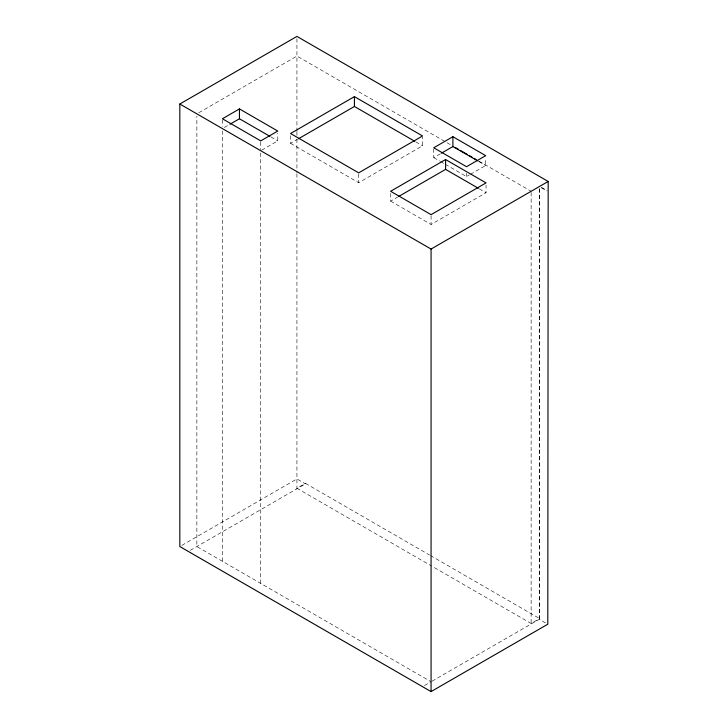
<?xml version="1.0" encoding="UTF-8"?>
<svg xmlns="http://www.w3.org/2000/svg" width="728" height="728" viewBox="0 0 728 728"><rect width="100%" height="100%" fill="white"/><g stroke="black" fill="none" stroke-linecap="round" stroke-linejoin="round"><path stroke-width="0.55" stroke-dasharray="3.64 2.73" d="M198.826 112.713L296.933 56.065L451.433 145.263M224.306 127.5L229.038 124.77M261.68 150.177L277.768 140.886L277.768 133.242M290.545 135.699L290.545 143.343L297.424 139.376M290.545 143.343L358.676 182.683L422.549 145.8L422.549 137.064M433.733 148.876L433.733 157.612L440.44 153.744M390.618 193.475L390.618 201.119L397.488 197.151M445.309 164.301L466.53 176.549L469.396 174.884M470.361 174.338L485.685 165.483L485.685 157.83M390.618 201.119L431.067 224.479L486.049 192.738L486.049 185.085M181.8 545.409L296.933 478.942L305.451 483.856L305.451 483.365L296.933 488.279L431.75 566.12M190.236 550.368L305.451 483.856M539.657 188.643L539.657 618.582L531.14 623.496L432.732 566.684M424.442 685.594L431.067 681.763L196.86 546.546L196.86 116.116M432.05 681.199L539.275 619.291L545.9 623.113M541.55 187.46L547.229 190.736M541.168 187.678L546.846 190.954M478.988 161.179L531.14 191.282M478.942 161.589L485.685 165.483M415.743 141.869L422.549 145.8M433.733 157.612L439.521 160.961M440.486 161.516L444.344 163.745M479.306 188.843L486.049 192.738M270.889 136.919L277.768 140.886M305.451 483.365L429.438 554.954M430.421 555.519L539.657 618.582M539.275 188.861L539.275 619.291M531.14 192.419L531.14 623.987M466.53 173.273L466.53 176.549M431.067 215.734L431.067 224.479M358.676 173.937L358.676 182.683M296.933 38.666L296.933 131.14M296.933 131.713L296.933 137.965M296.933 139.103L296.933 172.563M296.933 173.701L296.933 488.77M260.733 141.978L260.733 149.631M260.733 152.989L260.733 583.428M222.413 119.856L222.413 126.408M222.413 130.867L222.413 561.297"/><path stroke-width="1.09" d="M179.825 104.013L296.933 36.4L548.175 181.454L547.793 624.205L431.067 691.6L179.825 546.546L179.825 104.013L431.067 249.058L548.175 181.454M239.448 108.927L222.413 118.764L260.733 140.886L277.768 131.049L239.448 108.927L239.448 118.764L269.906 136.345M229.984 124.224L239.448 118.764M354.418 96.633L290.545 133.515L358.676 172.845L422.549 135.972L354.418 96.633L354.418 106.47L414.769 141.305M298.407 138.802L354.418 106.47M452.898 136.718L433.733 147.784L466.53 166.712L485.685 155.646L452.898 136.718L452.898 146.556L477.978 161.034M441.405 153.189L452.898 146.556M445.591 159.541L390.618 191.282L431.067 214.642L486.049 182.901L445.591 159.541L445.591 169.378L398.471 196.587M455.364 147.538L458.322 149.24M460.287 150.377L467.176 154.354M469.141 155.492L472.099 157.193M474.065 158.331L476.03 159.468M445.591 169.378L478.341 188.288M431.067 249.058L431.067 691.6"/></g></svg>
